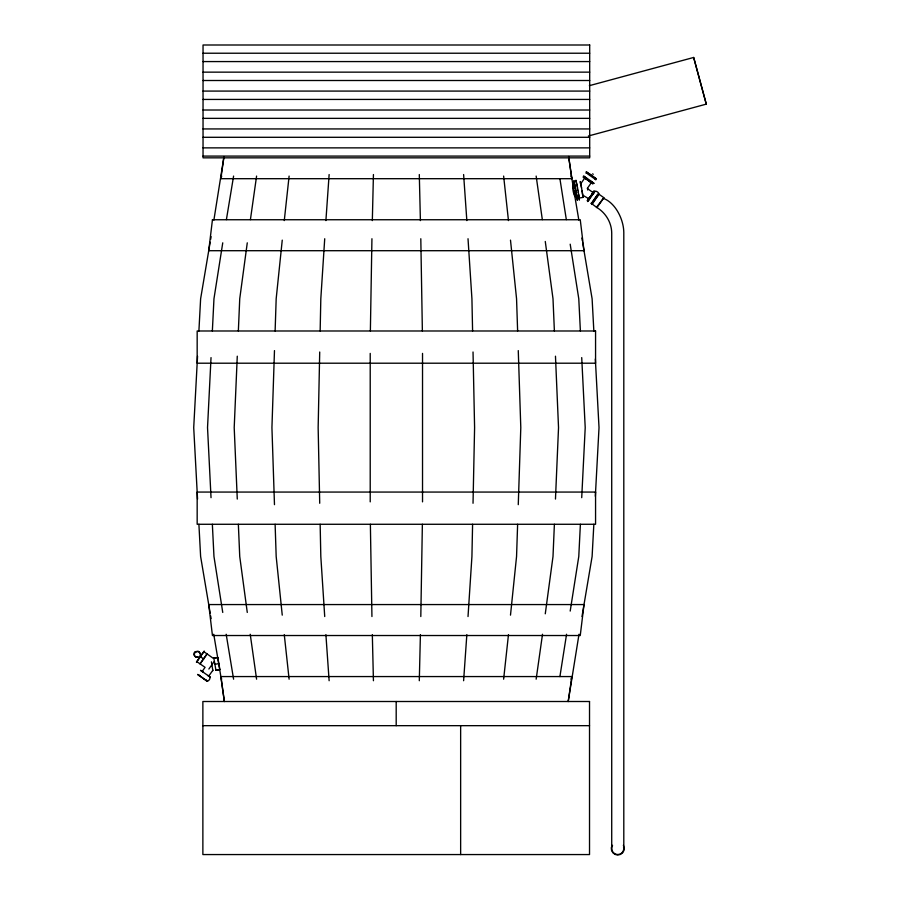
<?xml version="1.0" encoding="UTF-8"?>
<svg xmlns="http://www.w3.org/2000/svg" width="900" height="900" viewBox="0 0 900 900"><rect width="100%" height="100%" fill="white"/><g stroke="black" fill="none" stroke-linecap="round" stroke-linejoin="round"><path stroke-width="1.35" d="M370.215 353.396L370.215 501.863M370.373 330.986L371.936 238.736M422.37 524.273L420.806 616.534M422.527 501.863L422.527 353.396M319.714 352.001L318.15 427.635L319.714 503.269M320.152 330.986L320.816 298.777L324.72 238.736M472.59 524.273L471.926 556.493L468.022 616.534M473.029 503.269L474.593 427.635L473.029 352.001M372.33 220.59L373.433 174.544M420.401 634.68L419.299 680.726M274.477 350.595L271.935 427.635L274.477 504.664M275.119 330.986L276.176 298.777L282.251 240.131M517.624 524.273L516.555 556.493L510.491 615.139M518.265 504.664L520.796 427.635L518.265 350.595M237.274 356.197L234.203 427.635L237.274 499.061M238.354 330.986L239.737 298.777L247.275 242.831M554.389 524.273L553.005 556.493L545.276 613.8M555.469 499.061L558.529 427.635L555.469 356.197M211.028 357.604L207.529 427.635L211.028 497.666M212.355 330.986L213.964 298.777L222.75 242.831M580.387 524.273L578.779 556.493L570.195 611.077M581.715 497.666L585.214 427.635L581.715 357.604M197.55 356.197L193.714 427.635L197.55 499.061M198.9 330.986L200.621 298.777L210.161 242.19M593.842 524.273L592.11 556.493L581.996 616.534M595.339 496.26L599.018 427.635L595.339 358.999M325.901 220.59L329.13 174.544M466.841 634.68L463.613 680.726M284.276 220.59L289.114 176.074M508.466 634.68L503.629 679.196M250.414 219.634L256.59 176.074M542.509 634.264L536.153 679.196M578.846 220.106L571.871 178.695L220.871 178.695L223.976 156.532L213.885 220.106M568.204 701.505L579.004 634.264M568.192 701.505L571.871 676.564L220.871 676.564L213.739 634.264M226.395 219.634L233.595 176.074M559.913 676.564L566.561 634.264M210.634 239.422L211.095 236.666M220.871 178.695L221.692 176.074M571.05 679.196L571.871 676.564M200.205 663.683L207.067 653.985L206.55 654.604M582.986 195.322L588.668 198.686M587.61 188.73L593.033 192.532L591.952 194.175M598.534 194.873C600.716 193.444 594.866 189.338 594.416 191.97M598.928 194.209L603.866 197.685L600.536 202.612L596.925 207.574L592.065 203.94M598.219 193.939L592.47 202.208M199.271 658.024L201.454 654.964L200.846 655.762M591.559 202.86L591.165 203.524L591.694 202.849M591.761 203.006L591.356 203.659L591.896 202.995M592.155 203.76L591.727 204.458L592.515 203.434M588.791 199.766L587.61 201.566L588.982 199.755M593.887 192.757L594.641 191.666M597.712 194.287L592.279 202.061M598.005 195.649L598.759 194.558M214.088 661.68L208.868 669.038M200.891 655.526C212.839 639.214 188.167 674.336 199.485 657.518M200.025 663.874L207.034 653.884M588.859 198.304L587.239 200.768L590.197 196.672M593.19 193.781L594.079 192.499M593.077 194.333L593.663 193.489M597.308 196.672L598.196 195.401M591.401 194.963L594.18 190.879L592.335 193.365M592.369 194.974L593.325 193.601M596.486 197.865L597.442 196.493M590.805 195.817L591.739 194.535M592.447 194.873L590.512 197.629M596.565 197.775L594.63 200.52M203.175 672.188L202.162 671.467L205.065 667.339L196.729 661.556M205.537 679.995C208.159 683.977 212.816 675.99 207.844 675.439L208.755 676.091L212.558 670.68M580.714 183.803L584.719 178.088L585.754 178.763M587.295 188.438L591.311 182.722L586.867 179.494M589.95 197.089L590.85 195.817M589.601 198.9L590.569 197.528M593.719 201.803L594.686 200.43M589.635 197.46L588.398 199.125M588.803 200.002L589.725 198.72M592.931 202.894L593.842 201.623M593.865 192.521L594.495 191.678M592.301 203.749L593.1 202.646M603.337 198.349C615.217 202.68 623.61 219.026 623.801 232.38L623.801 846.326M603.844 197.696L596.486 207.281C605.633 212.648 611.64 222.514 611.719 233.167L611.719 846.326M589.331 85.68L693.664 57.465L706.286 104.13L588.398 136.001M574.729 184.477C570.6 181.71 573.896 200.475 576.832 196.504L574.661 184.748M573.874 190.834L575.865 190.485M579.071 198.09L583.043 197.393L582.289 192.42M217.778 657.54L213.694 658.125L217.778 657.54L219.881 669.566L215.91 670.252L219.881 669.566M215.91 670.252L214.92 664.301L218.891 663.604M576.832 196.504L576 192.915M197.449 657.034L195.919 656.899A3.026 3.015 0 0 1 194.996 651.746L197.966 651.229A3.026 3.015 0 0 1 199.912 653.546M203.04 53.224L589.691 53.224M203.04 61.571L589.691 61.571M203.04 72.146L589.691 72.146M203.04 80.505L589.691 80.505M203.04 91.08L589.691 91.08M203.04 99.439L589.691 99.439M203.04 110.014L589.691 110.014M203.04 118.361L589.691 118.361M203.04 128.936L589.691 128.936M203.04 137.295L589.691 137.295M203.04 147.87L589.691 147.87M203.04 156.094L589.691 156.094M202.871 725.67L589.523 725.67M583.515 175.972L584.381 176.569M593.595 176.963L592.2 175.905M586.699 173.273L585.967 172.811L586.564 173.284M595.125 179.303L595.856 179.752L595.26 179.291M584.077 176.344L585.202 177.12M591.998 182.047L593.111 182.812M594.011 177.334C601.706 182.576 588.139 172.912 589.691 174.24M587.509 173.824L594.506 178.729M584.955 176.94L586.631 178.121M586.451 179.235L583.076 176.929L584.426 177.953M590.366 182.149L592.965 183.881L588.15 180.394M586.069 177.705L587.452 178.672M585.664 178.661L587.25 179.797M198.956 675.36L198.45 675L202.477 677.824M591.637 175.444L586.181 171.731L588.712 173.61M587.363 178.605L590.107 180.529M199.597 675.799L197.629 674.426L199.721 675.9M202.894 671.962L200.52 670.309L210.398 677.25M202.657 677.97L206.685 680.794L206.089 680.366M203.737 651.566L213.255 658.327M200.419 656.719L203.715 659.036M201.386 677.081L204.941 679.556M199.148 675.506L201.589 677.216M203.546 678.577L205.987 680.288M205.414 679.894L207.506 681.367M590.006 180.472L591.379 181.429M591.188 181.305L592.447 182.205M592.189 182.025L593.269 182.801M592.65 173.812L593.224 174.341M583.043 197.393L582.761 196.335M576.304 182.216L576.832 184.534M571.05 176.074L571.871 178.695L568.62 156.532L571.871 178.695M220.871 676.564L224.359 701.505L220.871 676.564L221.692 679.196M233.595 679.196L226.181 634.264M536.153 176.074L542.329 219.634M256.59 679.196L250.222 634.264M579.071 198.754L579.42 200.07L578.79 195.75M576.529 195.66L576.742 196.447L576.675 195.649M706.286 104.13L693.664 57.465M212.67 669.825L212.861 670.669L211.399 661.815M581.018 185.243L580.613 183.51L580.68 184.309M581.254 186.469L580.264 181.519L580.545 183.859M577.148 186.165L575.955 180.236L576.067 181.575M575.066 186.278L575.561 188.944M576.101 193.489L576.337 194.715M576.371 195.48L577.44 200.419L576.101 192.026M503.629 176.074L508.466 220.59M289.114 679.196L284.276 634.68M581.119 185.479L581.512 187.909M577.012 185.175L577.508 188.078M213.817 658.238L214.92 664.301M581.467 187.391L582.188 191.498M577.462 187.56L577.913 190.136M577.867 190.136L578.351 192.701M576.371 193.05L573.964 180.585L574.312 183.499M581.873 238.05L582.345 240.806M582.683 242.831L592.11 298.777L593.842 330.986M210.161 613.08L200.621 556.493L198.9 524.273M210.634 615.836L211.095 618.604M582.053 190.991L582.502 193.41M578.216 192.195L578.745 195.097M575.066 187.537L575.303 188.966M578.531 194.107L579.071 197.156M576.337 193.466L576.529 194.692M559.913 178.695L566.336 219.634M570.195 244.192L578.779 298.777L580.387 330.986M222.75 612.439L213.964 556.493L212.355 524.273M582.48 193.657L582.694 195.199M545.276 241.47L553.005 298.777L554.389 330.986M247.275 612.439L239.737 556.493L238.354 524.273M463.613 174.544L466.841 220.59M329.13 680.726L325.901 634.68M578.981 197.01L579.071 197.809M510.491 240.131L516.555 298.777L517.624 330.986M282.251 615.139L276.176 556.493L275.119 524.273M468.022 238.736L471.926 298.777L472.59 330.986M324.72 616.534L320.816 556.493L320.152 524.273M587.599 188.415L587.666 189.99M419.299 174.544L420.401 220.59M373.433 680.726L372.33 634.68M420.806 238.736L422.37 330.986M371.936 616.534L370.373 524.273M460.642 725.67L460.642 854.561M396.191 701.505L396.191 725.67M623.374 845.28A6.48 6.48 0 0 1 617.76 855A6.48 6.48 0 0 1 612.146 845.28M623.599 846.956A6.041 6.041 0 0 1 616.972 854.505A6.041 6.041 0 0 1 612.529 845.494M212.445 219.746L208.732 250.706L584.01 250.706L580.252 219.746L212.445 219.746M584.01 604.564L580.252 635.524L212.445 635.524L208.732 604.564L584.01 604.564M196.076 651.724L195.435 652.14A3.026 3.015 0 0 0 196.312 657.293L199.294 656.775A3.026 3.015 0 0 0 198.394 651.623L196.076 651.724M589.691 45L203.04 45L203.04 157.838L589.691 157.838L589.691 45M595.564 330.986L197.167 330.986L197.167 363.206L595.564 363.206L595.564 330.986M595.564 492.064L197.167 492.064L197.167 524.273L595.564 524.273L595.564 492.064M589.523 701.505L202.871 701.505L202.871 854.561L589.523 854.561L589.523 701.505M593.899 183.308L592.808 182.599L593.899 183.308"/></g></svg>
